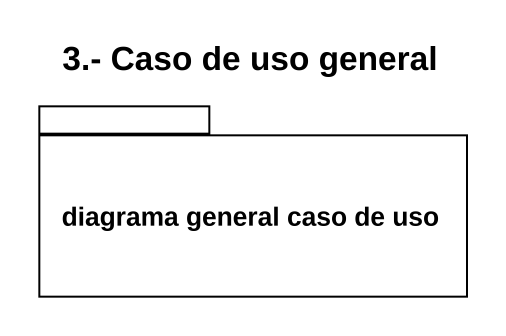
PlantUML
@startuml
title 3.- Caso de uso general
package "diagrama general caso de uso" as diagrama_general_caso_de_uso {
}
@enduml
